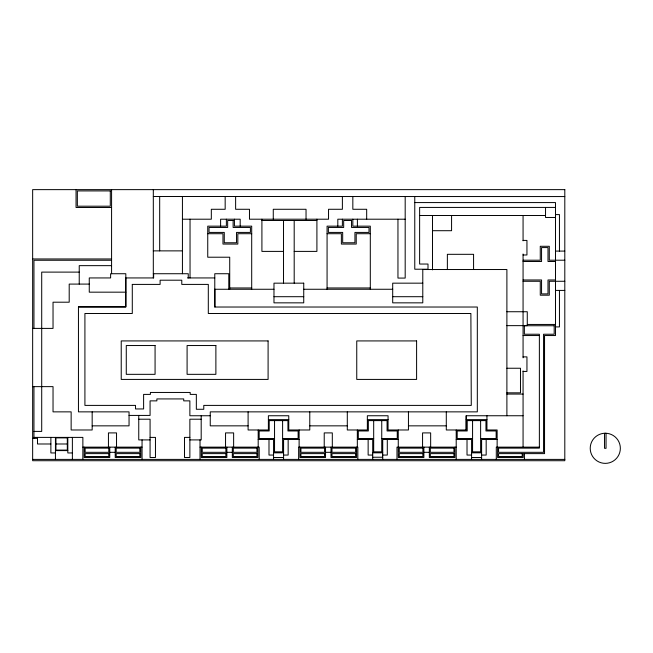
<?xml version="1.0" encoding="UTF-8"?>
<svg xmlns="http://www.w3.org/2000/svg" width="653" height="653" viewBox="0 0 653 653"><rect width="100%" height="100%" fill="white"/><g stroke="black" fill="none" stroke-linecap="round" stroke-linejoin="round"><path stroke-width="0.98" d="M92.171 425.846L129.049 425.846L129.049 411.863L78.45 411.863L78.45 306.763L125.817 306.763L125.817 273.729L110.61 273.729L110.61 277.941L89.265 277.941L89.265 292.169L125.817 292.169M153.316 196.496L564.804 196.561M414.769 202.577L555.491 202.577L555.491 335.536L544.545 335.536L544.545 453.615L523.192 453.615L523.192 457.492L497.594 457.492L497.594 447.142M111.581 207.491L76.05 207.491L76.05 189.631M555.491 207.425L419.626 207.425L419.626 264.041L428.001 264.041L428.001 269.216L414.769 269.216L414.769 196.561M555.491 214.592L559.45 214.592L559.45 251.087M419.626 215.506L545.533 215.506M555.491 217.473L545.533 217.473L545.533 207.425M182.432 219.204L211.327 219.204L211.327 209.278L225.171 209.278L225.171 196.561M405.187 219.204L337.813 219.204L337.813 226.158M261.91 220.502L316.909 220.502M432.49 230.705L451.574 230.705L451.574 215.506M207.744 233.709L222.975 233.709L222.975 244.067L237.831 244.067L237.831 233.709L251.699 233.709M327.071 233.709L341.38 233.709L341.38 244.067L356.228 244.067L356.228 233.709L370.308 233.709M523.069 240.418L526.947 240.418L526.947 254.98L523.069 254.98M153.316 250.874L182.432 250.874M555.491 251.087L564.804 251.087M283.516 251.397L261.91 251.397L261.91 219.204M294.193 251.397L316.909 251.397L316.909 219.204M32.65 258.963L111.581 258.963M111.581 260.261L33.948 260.261L33.948 328.402M523.069 260.204L540.268 260.204L540.268 246.287L549.295 246.287L549.295 260.204L564.804 260.204M523.069 261.502L541.557 261.502L541.557 247.585L547.998 247.585L547.998 261.502L555.491 261.502M111.581 265.649L79.233 265.649L79.233 284.088M79.233 272.113L41.71 272.113L41.71 431.404L33.948 431.404M153.316 273.729L188.252 273.729L188.252 277.941M187.484 277.941L214.78 277.941M523.069 279.974L541.557 279.974L541.557 293.891L547.998 293.891L547.998 279.974L555.491 279.974M523.069 281.272L540.268 281.272L540.268 295.189L549.295 295.189L549.295 281.272L564.804 281.272M422.785 283.165L392.698 283.165L392.698 302.845L422.785 302.845L422.785 269.526L506.891 269.526L506.891 415.749M89.265 284.088L69.202 284.088L69.202 302.2L53.032 302.2L53.032 328.402L32.65 328.402M229.717 287.965L251.699 287.965M327.071 287.965L370.308 287.965M214.78 289.263L273.974 289.263M303.735 289.263L392.698 289.263M555.491 290.414L564.804 290.414M273.974 296.699L303.735 296.699M392.698 296.699L422.785 296.699M78.45 307.024L125.817 307.024L125.817 277.941L153.635 277.941L153.635 273.729M506.891 311.734L527.273 311.734L527.273 325.643L506.891 325.643M527.273 324.451L555.491 324.451M555.491 326.908L559.45 326.908L559.45 290.414M523.069 335.536L539.37 335.536M523.069 356.881L526.947 356.881L526.947 371.435L523.069 371.435M506.891 368.243L520.482 368.243L520.482 392.828L506.891 392.828M32.65 386.633L53.032 386.633L53.032 411.863L71.144 411.863L71.144 429.984L92.171 429.984L92.171 411.863M506.891 394.069L523.069 394.069M129.049 415.422L150.076 415.422L150.076 400.869L156.875 400.869L156.875 398.926L183.722 398.926L183.722 400.869L189.868 400.869L189.868 415.749L210.25 415.749M523.069 415.749L466.136 415.749L466.136 429.984M138.754 419.21L150.076 419.21L150.076 457.492L155.463 457.492L155.463 437.396L150.076 437.396M201.189 419.21L189.868 419.21L189.868 457.492L184.489 457.492L184.489 437.396L189.868 437.396M268.383 419.626L288.765 419.626M367.353 419.626L388.062 419.626M466.242 419.626L486.942 419.626M248.099 425.846L210.25 425.846L210.25 411.863L477.319 411.863L477.319 307.024L214.78 307.024L214.78 273.729L228.787 273.729L228.787 289.263M309.775 425.846L347.298 425.846M408.443 425.846L446.293 425.846M33.948 437.396L82.866 437.396L82.866 459.402M32.65 438.367L37.499 438.367M274.546 438.514L259.176 438.514L259.176 430.964L269.207 430.964L269.207 420.614L287.94 420.614L287.94 430.964L298.127 430.964L298.127 438.514L282.602 438.514M373.687 438.514L358.317 438.514L358.317 430.964L368.341 430.964L368.341 420.614L387.074 420.614L387.074 430.964L397.261 430.964L397.261 438.514L381.744 438.514M472.568 438.514L457.198 438.514L457.198 430.964L467.221 430.964L467.221 420.614L485.954 420.614L485.954 430.964L496.149 430.964L496.149 438.514L480.624 438.514M258.188 439.502L273.558 439.502L273.558 459.402M299.115 439.502L283.59 439.502L283.59 459.402M357.33 439.502L372.7 439.502L372.7 459.402M398.248 439.502L382.723 439.502L382.723 459.402M456.21 439.502L471.58 439.502L471.58 459.402M497.137 439.502L481.612 439.502L481.612 459.402M150.076 439.91L138.754 439.91L138.754 415.422M189.868 439.91L201.189 439.91L201.189 415.749M50.877 443.991L37.499 443.991L37.499 437.396M55.938 443.991L67.316 443.991M82.866 447.142L142.052 447.142M200.022 447.142L259.208 447.142L259.208 459.402M456.21 447.142L396.983 447.142L396.983 459.402M539.37 447.142L496.296 447.142L496.296 459.402M55.44 450.594L67.814 450.594M109.761 452.317L115.214 452.317M226.86 452.317L232.321 452.317M325.537 452.317L330.989 452.317M423.879 452.317L429.339 452.317M273.558 452.823L283.59 452.823M372.7 452.823L382.723 452.823M471.58 452.823L481.612 452.823M55.44 452.953L50.877 452.953L50.877 437.396M72.377 452.953L67.814 452.953L67.814 437.396M273.558 455.059L268.995 455.059L268.995 439.502M283.59 455.059L288.153 455.059L288.153 439.502M372.7 455.059L368.137 455.059L368.137 439.502M382.723 455.059L387.294 455.059L387.294 439.502M471.58 455.059L467.017 455.059L467.017 439.502M481.612 455.059L486.175 455.059L486.175 439.502M372.7 457.231L382.723 457.231M273.558 457.492L283.59 457.492M471.58 457.492L481.612 457.492M32.65 459.402L564.804 459.402M606.041 433.29L606.041 448.309L604.531 448.309L604.531 433.29M524.424 453.615L524.424 459.402M523.069 215.506L523.069 240.826M523.069 253.993L523.069 357.844M523.069 370.928L523.069 447.142M497.137 447.142L497.137 429.984L486.942 429.984L486.942 415.749M480.624 420.614L480.624 451.835L472.568 451.835L472.568 420.614M473.572 269.526L473.572 254.319L447.37 254.319L447.37 269.526M466.242 415.749L466.242 429.984L446.293 429.984L446.293 411.863M456.21 429.984L456.21 459.402M454.937 447.142L454.937 457.492L429.339 457.492L429.339 447.142M432.49 215.506L432.49 269.885M430.654 447.142L430.654 432.906L422.564 432.906L422.564 447.142M423.879 447.142L423.879 457.492L398.281 457.492L398.248 429.984M408.443 411.863L408.443 429.984L388.062 429.984L388.062 415.749L367.353 415.749L367.353 429.984L347.298 429.984L347.298 411.863M405.187 196.561L405.187 278.08L397.955 278.08L397.955 219.204M381.744 420.614L381.744 451.835L373.687 451.835L373.687 420.614M370.308 289.263L370.308 226.158L352.832 226.158L352.832 219.204M366.676 219.204L366.676 209.278L352.832 209.278L352.832 196.561M357.836 459.402L357.836 447.142L298.641 447.142L298.641 459.402M357.395 219.204L357.395 226.158M357.33 429.984L357.33 447.142M356.595 447.142L356.595 457.492L330.989 457.492L330.989 447.142M342.384 196.561L342.384 209.278L328.532 209.278L328.532 219.204L249.47 219.204L249.47 209.278L235.627 209.278L235.627 196.561M342.384 219.204L342.384 226.158L327.071 226.158L327.071 289.263M332.312 447.142L332.312 432.906L324.223 432.906L324.223 447.142M325.537 447.142L325.537 457.492L299.939 457.492L299.939 447.142M309.775 411.863L309.775 429.984L288.765 429.984L288.765 415.749L268.383 415.749L268.383 429.984L248.099 429.984L248.099 411.863M306.037 219.204L306.037 209.278L273.272 209.278L273.272 219.204M299.115 429.984L299.115 447.142M294.193 220.502L294.193 283.165M283.516 220.502L283.516 283.165M282.602 420.614L282.602 451.835L274.546 451.835L274.546 420.614M258.188 429.984L258.188 447.142M257.919 447.142L257.919 457.492L232.321 457.492L232.321 447.142M251.699 289.263L251.699 226.158L234.427 226.158L234.427 219.204M240.19 226.158L240.19 219.204L220.608 219.204L220.608 226.158M233.635 447.142L233.635 432.906L225.546 432.906L225.546 447.142M229.717 289.263L229.717 257.217L207.744 257.217L207.744 226.158L226.371 226.158L226.371 219.204M226.86 447.142L226.86 457.492L201.263 457.492L201.263 447.142M214.902 289.263L214.902 307.024M200.022 439.91L200.022 459.402M190.039 219.204L190.039 277.941M182.432 196.561L182.432 273.729M159.683 196.496L159.683 250.874M153.316 189.631L153.316 277.941M142.052 439.91L142.052 459.402M140.811 447.142L140.811 457.492L115.214 457.492L115.214 447.142M116.528 447.142L116.528 432.906L108.439 432.906L108.439 447.142M111.581 189.631L111.581 273.729M109.761 447.142L109.761 457.492L84.155 457.492L84.155 447.142M72.377 437.396L72.377 459.402M55.44 437.396L55.44 459.402M33.948 386.633L33.948 438.367M132.29 284.406L132.29 313.489L84.914 313.489L84.914 405.399L135.522 405.399L135.522 408.949L143.611 408.949L143.611 394.396L150.402 394.396L150.402 392.453L190.194 392.453L190.194 394.396L196.341 394.396L196.341 409.276L203.777 409.276L203.777 405.399L471.278 405.399L470.878 313.489L208.307 313.489L208.307 284.406L181.779 284.406L181.779 280.202L160.107 280.202L160.107 284.406L132.29 284.406M605.29 433.241L603.323 433.372A15.06 15.06 0 0 0 592.581 456.398A15.06 15.06 0 0 0 617.991 456.398A15.06 15.06 0 0 0 607.249 433.372L605.29 433.241M564.804 189.631L32.65 189.631L32.65 460.716L564.804 460.716L564.804 189.631M110.292 190.921L77.348 190.921L77.348 206.201L110.292 206.201L110.292 190.921M233.129 220.502L227.66 220.502L227.66 227.456L209.033 227.456L209.033 232.419L224.273 232.419L224.273 242.769L236.533 242.769L236.533 232.419L250.409 232.419L250.409 227.456L233.129 227.456L233.129 220.502M351.534 220.502L343.674 220.502L343.674 227.456L328.369 227.456L328.369 232.419L342.678 232.419L342.678 242.769L354.938 242.769L354.938 232.419L369.01 232.419L369.01 227.456L351.534 227.456L351.534 220.502M303.735 283.165L273.974 283.165L273.974 302.845L303.735 302.845L303.735 283.165M554.193 325.741L524.359 325.741L524.359 334.238L539.37 334.238L539.37 448.129L498.582 448.129L498.582 452.317L543.557 452.317L543.557 334.238L554.193 334.238L554.193 325.741M268.097 340.923L121.229 340.923L121.229 379.417L268.097 379.417L268.097 340.923M416.598 340.923L356.75 340.923L356.75 379.417L416.598 379.417L416.598 340.923M155.071 345.535L126.274 345.535L126.274 374.332L155.071 374.332L155.071 345.535M215.882 345.535L187.093 345.535L187.093 374.332L215.882 374.332L215.882 345.535M67.316 437.885L55.938 437.885L55.938 450.097L67.316 450.097L67.316 437.885M108.773 448.129L85.143 448.129L85.143 452.317L108.773 452.317L108.773 448.129M139.824 448.129L116.201 448.129L116.201 452.317L139.824 452.317L139.824 448.129M225.873 448.129L202.25 448.129L202.25 452.317L225.873 452.317L225.873 448.129M256.931 448.129L233.309 448.129L233.309 452.317L256.931 452.317L256.931 448.129M324.549 448.129L300.927 448.129L300.927 452.317L324.549 452.317L324.549 448.129M355.607 448.129L331.977 448.129L331.977 452.317L355.607 452.317L355.607 448.129M422.891 448.129L399.269 448.129L399.269 452.317L422.891 452.317L422.891 448.129M453.949 448.129L430.319 448.129L430.319 452.317L453.949 452.317L453.949 448.129M108.773 453.615L85.143 453.615L85.143 456.504L108.773 456.504L108.773 453.615M139.824 453.615L116.201 453.615L116.201 456.504L139.824 456.504L139.824 453.615M225.873 453.615L202.25 453.615L202.25 456.504L225.873 456.504L225.873 453.615M256.931 453.615L233.309 453.615L233.309 456.504L256.931 456.504L256.931 453.615M324.549 453.615L300.927 453.615L300.927 456.504L324.549 456.504L324.549 453.615M355.607 453.615L331.977 453.615L331.977 456.504L355.607 456.504L355.607 453.615M422.891 453.615L399.269 453.615L399.269 456.504L422.891 456.504L422.891 453.615M453.949 453.615L430.319 453.615L430.319 456.504L453.949 456.504L453.949 453.615M522.204 453.615L498.582 453.615L498.582 456.504L522.204 456.504L522.204 453.615"/></g></svg>
